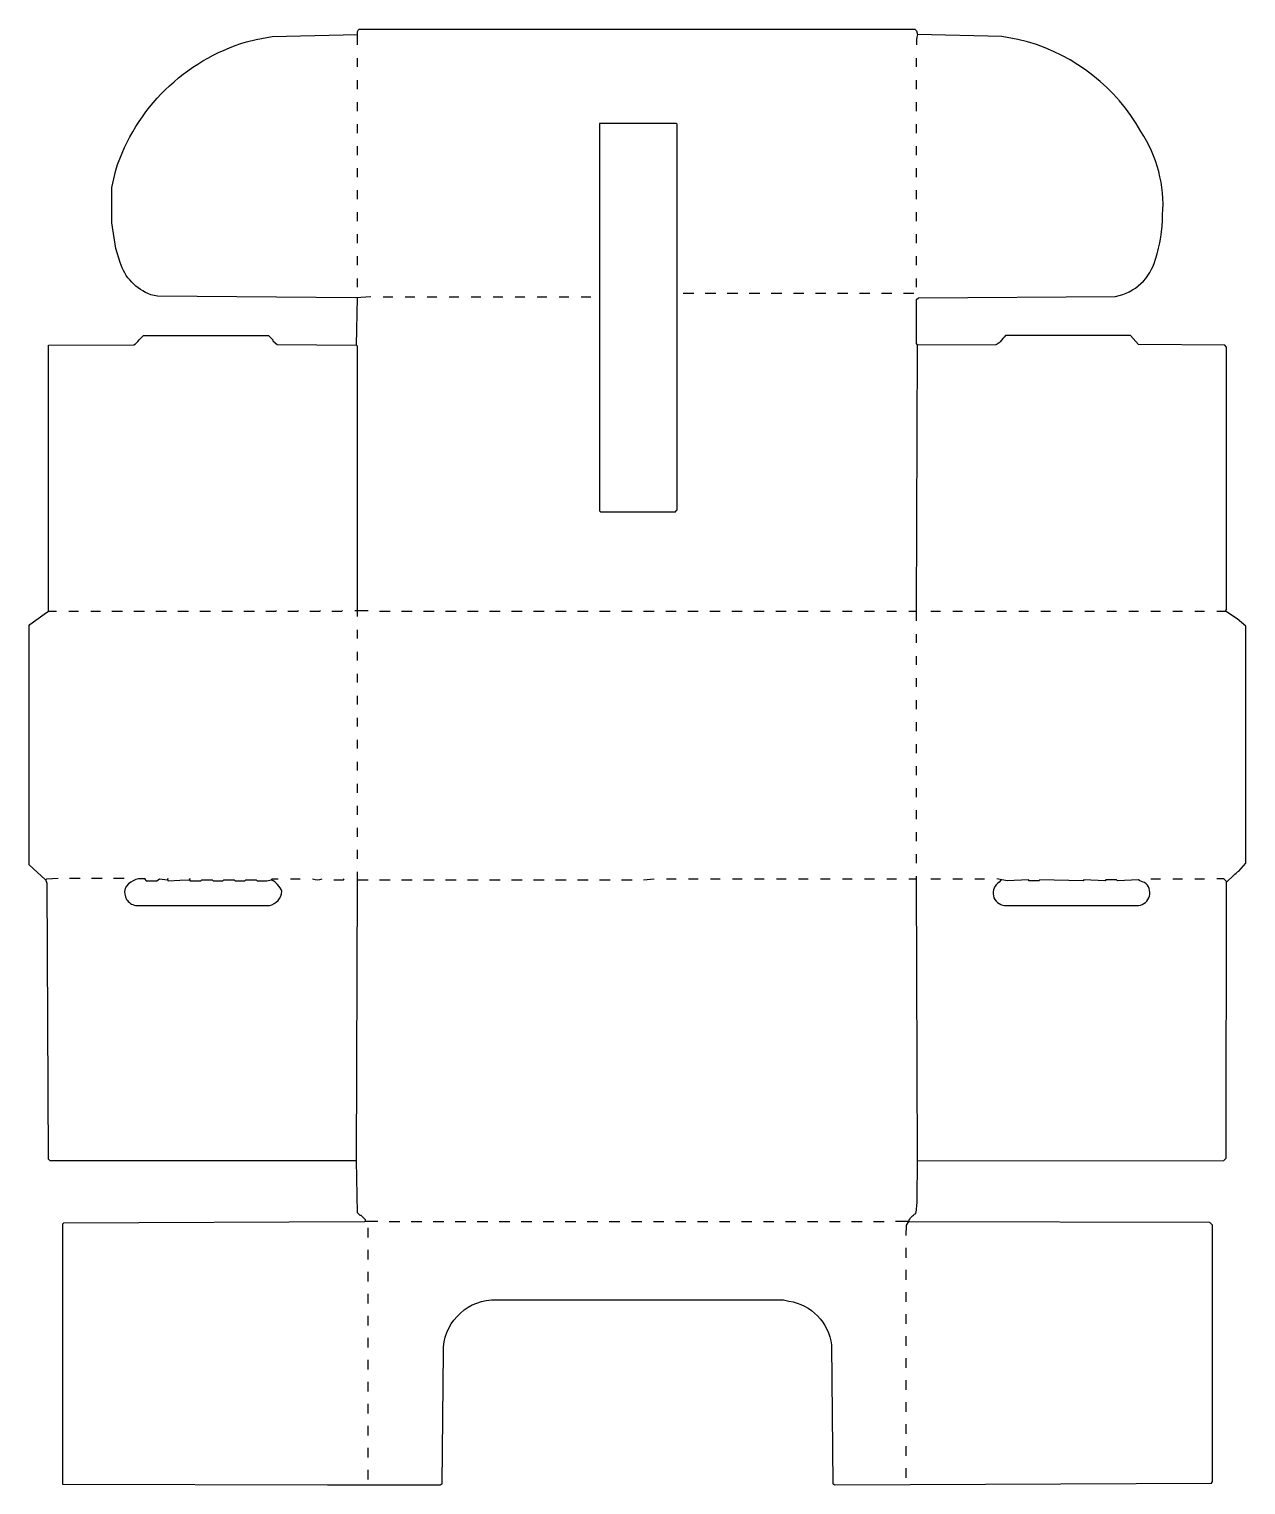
# Model space of a CAD drawing. Extents: x 71 to 1453, y 85 to 1738.
import ezdxf

# ---------------------------------------------------------------- set-up
doc = ezdxf.new("R2010")
doc.units = 0
doc.layers.get('0').update_dxf_attribs({"linetype": 'CONTINUOUS'})

msp = doc.modelspace()

# ---------------------------------------------------------------- linework, layer by layer
at = {"color": 250, "linetype": 'CONTINUOUS'}
for points in [[(444, 1720), (444, 1732, -0.293702), (446, 1738), (1077, 1738), (1079, 1736), (1080, 1732)], [(459, 1434), (442, 1433), (216.923077, 1434.615385), (209.088235, 1436.352941, -0.22827), (174.3, 1473.1), (169.647059, 1488.911765), (165, 1518), (165, 1558), (169.352941, 1577.911765, -0.247074), (318.088235, 1723.647059), (328.911765, 1726.352941), (347.04878, 1729.560976), (444, 1732)], [(1079, 1066), (1079, 1077), (1080, 1379), (1079.8, 1379.9), (1079, 1381), (1079, 1431), (1081, 1433), (1304.997778, 1434.497758, 0.291742), (1350.3, 1476.9, 0.082238), (1358.466926, 1526.970817, 0.164714), (1333.8, 1621.9, 0.19524), (1204.911765, 1723.647059), (1194.088235, 1726.352941), (1175.95122, 1729.560976), (1080, 1732, 0.08251), (1079, 1720)], [(443, 453), (95, 453), (93, 455), (91.514374, 767.985896), (90, 772), (89.223757, 772.248619), (71, 789), (71, 1061), (72, 1062), (88.1, 1073.8), (93, 1077), (93, 1379), (189.994951, 1379.494846, 0.079814), (196, 1385), (201, 1390), (343, 1390), (348, 1385), (348, 1384), (352.9, 1379.8), (443, 1379)], [(1080, 453), (1427.998571, 453.498563), (1430.501592, 456.001582), (1431, 770), (1431.9, 770.2), (1438, 776), (1439, 777, -0.076982), (1445, 782), (1453, 791), (1453, 1060), (1443.153846, 1068.230769), (1430, 1077), (1430.2, 1077.9), (1431, 1079), (1431, 1377), (1429, 1379), (1331, 1380), (1322, 1390), (1180, 1390, 0.064525), (1174, 1383, -0.148867), (1168.994507, 1379.494383), (1080, 1379)], [(1067, 368), (1067.458824, 379.964706), (1070, 384, -0.205383), (1078, 393, 0.063532), (1079.511352, 409.010859), (1080, 453), (1079, 773), (1079, 776)], [(467, 384), (453, 384), (452.1, 383.8), (110, 382), (109, 381), (109, 86), (410, 85), (538, 85), (539.1, 85.7), (540.000178, 86.013331), (541.496667, 235.996711, -0.39811), (596, 295), (928, 295), (933.932432, 293.594595, -0.332351), (982.503164, 243.996875), (983.99984, 86.012656), (984.9, 85.7), (986, 85), (1413.993151, 86.999953), (1415, 89), (1415, 380), (1412, 383), (1070.9, 383.8), (1070, 384), (1055, 384)]]:
    msp.add_lwpolyline(points, format="xyb", dxfattribs=at)
for points in [[(444, 1695), (444, 1705)], [(1079, 1695), (1079, 1705)], [(444, 1670), (444, 1680)], [(1079, 1670), (1079, 1680)], [(444, 1645), (444, 1655)], [(1079, 1645), (1079, 1655)], [(444, 1620), (444, 1630)], [(805, 1190), (806, 1191), (807, 1192), (807, 1630), (806, 1631), (719, 1631), (719, 1191), (720, 1190), (805, 1190)], [(1079, 1620), (1079, 1630)], [(444, 1595), (444, 1605)], [(1079, 1595), (1079, 1605)], [(444, 1570), (444, 1580)], [(1079, 1570), (1079, 1580)], [(444, 1545), (444, 1555)], [(1079, 1545), (1079, 1555)], [(444, 1520), (444, 1530)], [(1079, 1520), (1079, 1530)], [(444, 1495), (444, 1505)], [(1079, 1495), (1079, 1505)], [(444, 1470), (444, 1480)], [(1079, 1470), (1079, 1480)], [(444, 1445), (444, 1455)], [(1079, 1445), (1079, 1455)], [(444, 1071), (444, 1078), (444, 1378), (443, 1379), (444, 1433)], [(473, 1434), (484, 1434)], [(498, 1434), (509, 1434)], [(523, 1434), (534, 1434)], [(548, 1434), (559, 1434)], [(573, 1434), (584, 1434)], [(598, 1434), (609, 1434)], [(623, 1434), (634, 1434)], [(648, 1434), (659, 1434)], [(673, 1434), (684, 1434)], [(698, 1434), (709, 1434)], [(814, 1438), (826, 1438)], [(839, 1438), (851, 1438)], [(864, 1438), (876, 1438)], [(889, 1438), (901, 1438)], [(914, 1438), (926, 1438)], [(939, 1438), (951, 1438)], [(964, 1438), (976, 1438)], [(989, 1438), (1001, 1438)], [(1014, 1438), (1026, 1438)], [(1039, 1438), (1051, 1438)], [(1064, 1438), (1076, 1438)], [(93, 1077), (102, 1077)], [(116, 1077), (127, 1077)], [(141, 1077), (152, 1077)], [(165, 1077), (177, 1077)], [(190, 1077), (202, 1077)], [(215, 1077), (227, 1077)], [(240, 1077), (252, 1077)], [(265, 1077), (277, 1077)], [(290, 1077), (302, 1077)], [(315, 1077), (327, 1077)], [(441, 1078), (444, 1078), (456, 1078)], [(644, 1077), (656, 1077)], [(669, 1077), (681, 1077)], [(694, 1077), (706, 1077)], [(719, 1077), (731, 1077)], [(744, 1077), (756, 1077)], [(769, 1077), (781, 1077)], [(794, 1077), (806, 1077)], [(819, 1077), (831, 1077)], [(844, 1077), (856, 1077)], [(869, 1077), (881, 1077)], [(894, 1077), (906, 1077)], [(919, 1077), (931, 1077)], [(944, 1077), (956, 1077)], [(970, 1077), (981, 1077)], [(995, 1077), (1006, 1077)], [(1020, 1077), (1031, 1077)], [(1045, 1077), (1056, 1077)], [(1070, 1077), (1079, 1077)], [(1095, 1077), (1106, 1077)], [(1120, 1077), (1131, 1077)], [(1145, 1077), (1156, 1077)], [(1170, 1077), (1181, 1077)], [(1195, 1077), (1206, 1077)], [(1220, 1077), (1231, 1077)], [(1245, 1077), (1256, 1077)], [(1270, 1077), (1281, 1077)], [(1295, 1077), (1306, 1077)], [(1320, 1077), (1331, 1077)], [(1345, 1077), (1356, 1077)], [(1370, 1077), (1381, 1077)], [(1395, 1077), (1406, 1077)], [(1420, 1077), (1430, 1077)], [(444, 1046), (444, 1056)], [(1079, 1041), (1079, 1051)], [(444, 1021), (444, 1031)], [(1079, 1016), (1079, 1026)], [(444, 996), (444, 1006)], [(1079, 991), (1079, 1001)], [(444, 971), (444, 981)], [(1079, 966), (1079, 976)], [(444, 946), (444, 956)], [(1079, 941), (1079, 951)], [(444, 921), (444, 931)], [(1079, 916), (1079, 926)], [(444, 896), (444, 906)], [(1079, 891), (1079, 901)], [(444, 871), (444, 881)], [(1079, 866), (1079, 876)], [(444, 846), (444, 856)], [(1079, 841), (1079, 851)], [(444, 821), (444, 831)], [(1079, 816), (1079, 826)], [(444, 796), (444, 806)], [(1079, 791), (1079, 801)], [(453, 384), (453, 386), (448, 391), (447, 391), (444, 394), (443, 453), (444, 772), (444, 781)], [(90, 772), (91, 773), (104, 774)], [(117, 774), (129, 774)], [(142, 774), (154, 774)], [(167, 774), (179, 774)], [(368, 773), (379, 773)], [(795, 773), (806, 773)], [(820, 773), (831, 773)], [(845, 773), (856, 773)], [(870, 773), (881, 773)], [(895, 773), (906, 773)], [(920, 773), (931, 773)], [(945, 773), (956, 773)], [(970, 773), (981, 773)], [(995, 773), (1006, 773)], [(1020, 773), (1031, 773)], [(1045, 773), (1056, 773)], [(1070, 773), (1079, 773)], [(1095, 773), (1106, 773)], [(1120, 773), (1131, 773)], [(1145, 773), (1156, 773)], [(1345, 773), (1356, 773)], [(1370, 773), (1381, 773)], [(1395, 773), (1406, 773)], [(1431, 770), (1428, 773), (1420, 773)], [(456, 366), (456, 377)], [(456, 341), (456, 352)], [(456, 316), (456, 327)], [(456, 291), (456, 302)], [(456, 266), (456, 277)], [(456, 241), (456, 252)], [(456, 216), (456, 227)], [(456, 191), (456, 202)], [(456, 166), (456, 177)], [(456, 141), (456, 152)], [(456, 116), (456, 127)], [(456, 91), (456, 102)]]:
    msp.add_lwpolyline(points, dxfattribs=at)
at = {"color": 251, "linetype": 'CONTINUOUS'}
for points in [[(340, 1077), (351, 1077), (352, 1078)], [(469, 1077), (481, 1077)], [(494, 1077), (506, 1077)], [(519, 1077), (531, 1077)], [(544, 1077), (556, 1077)], [(569, 1077), (581, 1077)], [(594, 1077), (606, 1077)], [(619, 1077), (631, 1077)], [(444, 772), (456, 772)], [(469, 772), (481, 772)], [(494, 772), (506, 772)], [(519, 772), (531, 772)], [(544, 772), (556, 772)], [(569, 772), (581, 772)], [(594, 772), (606, 772)], [(619, 772), (631, 772)], [(644, 772), (656, 772)], [(669, 772), (681, 772)], [(694, 772), (706, 772)], [(719, 772), (731, 772)], [(744, 772), (756, 772)], [(769, 772), (781, 773)], [(480, 384), (492, 384)], [(505, 384), (517, 384)], [(530, 384), (542, 384)], [(555, 384), (567, 384)], [(580, 384), (592, 384)], [(605, 384), (617, 384)], [(630, 384), (642, 384)], [(655, 384), (667, 384)], [(680, 384), (692, 384)], [(705, 384), (717, 384)], [(730, 384), (742, 384)], [(755, 384), (767, 384)], [(780, 384), (792, 384)], [(805, 384), (817, 384)], [(830, 384), (842, 384)], [(855, 384), (867, 384)], [(880, 384), (892, 384)], [(905, 384), (917, 384)], [(930, 384), (942, 384)], [(955, 384), (967, 384)], [(980, 384), (992, 384)], [(1005, 384), (1017, 384)], [(1030, 384), (1042, 384)], [(1067, 343), (1067, 354)], [(1067, 318), (1067, 329)], [(1067, 293), (1067, 304)], [(1067, 268), (1067, 279)], [(1067, 243), (1067, 254)], [(1067, 218), (1067, 229)], [(1067, 193), (1067, 204)], [(1067, 168), (1067, 179)], [(1067, 143), (1067, 154)], [(1067, 118), (1067, 129)], [(1067, 93), (1067, 104)]]:
    msp.add_lwpolyline(points, dxfattribs=at)
at = {"color": 252, "linetype": 'CONTINUOUS'}
for points in [[(365, 1077), (376, 1077), (377, 1078)], [(390, 1077), (401, 1077), (402, 1078)], [(415, 1077), (426, 1077), (427, 1078)], [(228, 772), (229, 774)], [(253, 772), (254, 774)], [(417, 772), (428, 772), (429, 773)]]:
    msp.add_lwpolyline(points, dxfattribs=at)
at = {"color": 251, "linetype": 'CONTINUOUS'}
msp.add_lwpolyline([(203, 774), (202, 773, 0.324707), (180, 762, 0.451892), (192, 743), (344, 743, 0.34606), (358, 759, 0.19817), (346, 772)], format="xyb", dxfattribs=at)
at = {"color": 27, "linetype": 'CONTINUOUS'}
msp.add_lwpolyline([(202, 773), (204, 771), (216, 771), (219, 773), (228, 772), (229, 771), (242.037931, 771.544828), (253, 772), (254, 771), (266, 771), (267, 772), (279, 772), (280, 771), (291, 771), (292, 772), (304, 772), (305, 771), (316, 771), (317, 772), (329, 772), (330, 771), (341, 771), (346, 772), (347, 773), (354, 773)], dxfattribs=at)
at = {"color": 37, "linetype": 'CONTINUOUS'}
msp.add_lwpolyline([(393, 773, 0.165548), (404, 773)], format="xyb", dxfattribs=at)
at = {"color": 27, "linetype": 'CONTINUOUS'}
msp.add_lwpolyline([(1175, 772), (1172.9, 769.2, 0.745515), (1179, 743), (1331, 743, 0.689585), (1338, 769, -0.10207), (1331, 772), (1307, 771), (1306, 772), (1294, 772), (1293, 771), (1269, 772), (1268, 771), (1219, 772), (1218, 771), (1207, 771), (1206, 772), (1182, 771), (1170, 773)], format="xyb", dxfattribs=at)

doc.saveas('drawing.dxf')
